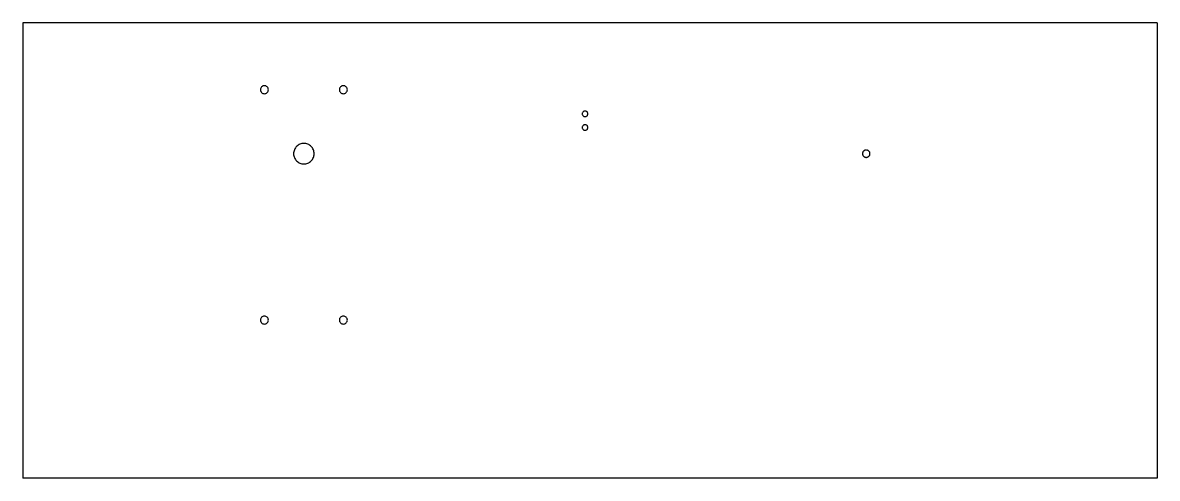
# Model space of a CAD drawing. Header units: millimetres. Extents: x 0 to 997, y -200 to 200.
import ezdxf

# ---------------------------------------------------------------- set-up
doc = ezdxf.new("R2010")
doc.units = ezdxf.units.MM

msp = doc.modelspace()

# ---------------------------------------------------------------- linework, layer by layer
at = {"color": 7, "linetype": 'Continuous', "lineweight": 25}
for p, q in [((0, 200), (0, -200)), ((997.25, 200), (0, 200)), ((997.25, 200), (997.25, -200)), ((997.25, -200), (0, -200))]:
    msp.add_line(p, q, dxfattribs=at)
for points, knots in [([(208.98, 141.39), (208.97, 141.33), (208.92, 140.88), (209, 140.29), (209.25, 139.87), (209.29, 139.79)], [0, 0, 0, 0, 0.117999, 0.828381, 1, 1, 1, 1]), ([(208.94, 141.2), (208.94, 141.66), (209.04, 142.12), (209.39, 142.96), (209.65, 143.35), (210.3, 144), (210.69, 144.26), (211.53, 144.61), (212.45, 144.79), (213.37, 144.61), (214.22, 144.26), (214.61, 144), (215.26, 143.35), (215.52, 142.96), (215.87, 142.12), (216.05, 141.2), (215.87, 140.28), (215.52, 139.44), (215.26, 139.05), (214.61, 138.4), (214.22, 138.14), (213.37, 137.79), (212.45, 137.61), (211.53, 137.79), (210.69, 138.14), (210.3, 138.4), (209.65, 139.05), (209.39, 139.44), (209.04, 140.28), (208.94, 140.74), (208.94, 141.2)], [0, 0, 0, 0, 0.062497, 0.062503, 0.124996, 0.125004, 0.187497, 0.187503, 0.25, 0.312497, 0.312502, 0.374996, 0.375003, 0.437497, 0.437502, 0.5, 0.562497, 0.562503, 0.624996, 0.625004, 0.687498, 0.687503, 0.75, 0.812497, 0.812502, 0.874996, 0.875003, 0.937497, 0.937502, 1, 1, 1, 1]), ([(278.39, 141.55), (278.37, 141.44), (278.31, 140.93), (278.38, 140.31), (278.61, 139.91), (278.65, 139.85)], [0, 0, 0, 0, 0.2030319, 0.8791688, 1, 1, 1, 1]), ([(278.33, 141.2), (278.33, 141.66), (278.42, 142.12), (278.77, 142.96), (279.03, 143.35), (279.68, 144), (280.07, 144.26), (280.92, 144.61), (281.83, 144.79), (282.75, 144.61), (283.6, 144.26), (283.99, 144), (284.64, 143.35), (284.9, 142.96), (285.25, 142.12), (285.43, 141.2), (285.25, 140.28), (284.9, 139.44), (284.64, 139.05), (283.99, 138.4), (283.6, 138.14), (282.75, 137.79), (281.83, 137.61), (280.92, 137.79), (280.07, 138.14), (279.68, 138.4), (279.03, 139.05), (278.77, 139.44), (278.42, 140.28), (278.33, 140.74), (278.33, 141.2)], [0, 0, 0, 0, 0.062497, 0.062503, 0.124997, 0.125004, 0.187498, 0.187503, 0.25, 0.312497, 0.312502, 0.374996, 0.375003, 0.437497, 0.437503, 0.5, 0.562498, 0.562503, 0.624997, 0.625005, 0.687498, 0.687503, 0.75, 0.812497, 0.812503, 0.874996, 0.875004, 0.937497, 0.937503, 1, 1, 1, 1]), ([(494.29, 122.45), (494.61, 122.45), (494.93, 122.39), (495.52, 122.14), (495.79, 121.96), (496.25, 121.51), (496.43, 121.23), (496.68, 120.64), (496.81, 120), (496.68, 119.36), (496.43, 118.77), (496.25, 118.49), (495.79, 118.04), (495.52, 117.86), (494.93, 117.61), (494.29, 117.49), (493.64, 117.61), (493.05, 117.86), (492.78, 118.04), (492.32, 118.49), (492.14, 118.77), (491.89, 119.36), (491.77, 120), (491.89, 120.64), (492.14, 121.23), (492.32, 121.51), (492.78, 121.96), (493.05, 122.14), (493.64, 122.39), (493.96, 122.45), (494.29, 122.45)], [0, 0, 0, 0, 0.062496, 0.062502, 0.124995, 0.125003, 0.187497, 0.187502, 0.25, 0.312497, 0.312503, 0.374996, 0.375004, 0.437497, 0.437503, 0.5, 0.562497, 0.562502, 0.624995, 0.625003, 0.687497, 0.687502, 0.75, 0.812497, 0.812503, 0.874997, 0.875004, 0.937498, 0.937503, 1, 1, 1, 1]), ([(494.29, 110.45), (494.61, 110.45), (494.93, 110.39), (495.52, 110.14), (495.79, 109.96), (496.25, 109.51), (496.43, 109.23), (496.68, 108.64), (496.81, 108), (496.68, 107.36), (496.43, 106.77), (496.25, 106.49), (495.79, 106.04), (495.52, 105.86), (494.93, 105.61), (494.29, 105.49), (493.64, 105.61), (493.05, 105.86), (492.78, 106.04), (492.32, 106.49), (492.14, 106.77), (491.89, 107.36), (491.77, 108), (491.89, 108.64), (492.14, 109.23), (492.32, 109.51), (492.78, 109.96), (493.05, 110.14), (493.64, 110.39), (493.96, 110.45), (494.29, 110.45)], [0, 0, 0, 0, 0.062496, 0.062502, 0.124995, 0.125003, 0.187497, 0.187502, 0.25, 0.312497, 0.312503, 0.374996, 0.375004, 0.437497, 0.437503, 0.5, 0.562497, 0.562502, 0.624995, 0.625003, 0.687497, 0.687502, 0.75, 0.812497, 0.812503, 0.874997, 0.875004, 0.937498, 0.937503, 1, 1, 1, 1]), ([(494.29, 110.45), (494.01, 110.44), (493.64, 110.42), (493.34, 110.24), (493.26, 110.19)], [0, 0, 0, 0, 0.762394, 1, 1, 1, 1]), ([(247.15, 76), (246.56, 76), (245.38, 76.11), (243.68, 76.63), (242.1, 77.46), (240.73, 78.59), (239.59, 79.96), (238.76, 81.53), (238.23, 83.23), (238.06, 85), (238.23, 86.77), (238.75, 88.47), (239.59, 90.04), (240.72, 91.4), (242.1, 92.53), (243.67, 93.37), (245.37, 93.89), (247.14, 94.06), (248.91, 93.89), (250.61, 93.37), (252.18, 92.54), (253.56, 91.41), (254.69, 90.04), (255.53, 88.47), (256.05, 86.77), (256.22, 85), (256.05, 83.23), (255.53, 81.53), (254.7, 79.96), (253.56, 78.6), (252.19, 77.47), (250.62, 76.63), (248.92, 76.11), (247.74, 76), (247.15, 76)], [0, 0, 0, 0, 0.031246, 0.062501, 0.09375, 0.125001, 0.156258, 0.187501, 0.218753, 0.25, 0.281235, 0.312499, 0.343727, 0.374999, 0.406236, 0.4375, 0.468743, 0.5, 0.531241, 0.5625, 0.593745, 0.625001, 0.656254, 0.687501, 0.718751, 0.75, 0.781241, 0.812499, 0.843736, 0.874999, 0.906235, 0.937499, 0.968742, 1, 1, 1, 1]), ([(741.43, 88.25), (741.64, 88.25), (742.07, 88.21), (742.68, 88.02), (743.25, 87.72), (743.75, 87.31), (744.15, 86.82), (744.46, 86.25), (744.64, 85.64), (744.71, 85), (744.64, 84.36), (744.46, 83.75), (744.15, 83.18), (743.74, 82.69), (743.25, 82.28), (742.68, 81.98), (742.07, 81.79), (741.43, 81.73), (740.79, 81.79), (740.17, 81.98), (739.61, 82.28), (739.11, 82.69), (738.7, 83.18), (738.4, 83.75), (738.21, 84.36), (738.15, 85), (738.21, 85.64), (738.4, 86.25), (738.7, 86.82), (739.11, 87.31), (739.61, 87.72), (740.18, 88.02), (740.79, 88.21), (741.22, 88.25), (741.43, 88.25)], [0, 0, 0, 0, 0.031257, 0.0625, 0.093742, 0.125, 0.156234, 0.1875, 0.218726, 0.25, 0.281223, 0.3125, 0.34373, 0.374999, 0.406236, 0.4375, 0.468734, 0.5, 0.531234, 0.5625, 0.593747, 0.625, 0.656253, 0.687501, 0.718738, 0.75, 0.781223, 0.812499, 0.843719, 0.874999, 0.906223, 0.937499, 0.968746, 1, 1, 1, 1]), ([(208.94, -61.1), (208.94, -60.64), (209.04, -60.18), (209.39, -59.34), (209.65, -58.95), (210.3, -58.3), (210.69, -58.04), (211.53, -57.69), (212.45, -57.51), (213.37, -57.69), (214.22, -58.04), (214.61, -58.3), (215.26, -58.95), (215.52, -59.34), (215.87, -60.18), (216.05, -61.1), (215.87, -62.02), (215.52, -62.86), (215.26, -63.25), (214.61, -63.9), (214.22, -64.16), (213.37, -64.51), (212.45, -64.69), (211.53, -64.51), (210.69, -64.16), (210.3, -63.9), (209.65, -63.25), (209.39, -62.86), (209.04, -62.02), (208.94, -61.56), (208.94, -61.1)], [0, 0, 0, 0, 0.062497, 0.062503, 0.124996, 0.125004, 0.187497, 0.187503, 0.25, 0.312497, 0.312502, 0.374996, 0.375003, 0.437497, 0.437502, 0.5, 0.562497, 0.562503, 0.624996, 0.625004, 0.687498, 0.687503, 0.75, 0.812497, 0.812502, 0.874996, 0.875003, 0.937497, 0.937502, 1, 1, 1, 1]), ([(278.33, -61.1), (278.33, -60.64), (278.42, -60.18), (278.77, -59.34), (279.03, -58.95), (279.68, -58.3), (280.07, -58.04), (280.92, -57.69), (281.83, -57.51), (282.75, -57.69), (283.6, -58.04), (283.99, -58.3), (284.64, -58.95), (284.9, -59.34), (285.25, -60.18), (285.43, -61.1), (285.25, -62.02), (284.9, -62.86), (284.64, -63.25), (283.99, -63.9), (283.6, -64.16), (282.75, -64.51), (281.83, -64.69), (280.92, -64.51), (280.07, -64.16), (279.68, -63.9), (279.03, -63.25), (278.77, -62.86), (278.42, -62.02), (278.33, -61.56), (278.33, -61.1)], [0, 0, 0, 0, 0.062497, 0.062503, 0.124997, 0.125004, 0.187498, 0.187503, 0.25, 0.312497, 0.312502, 0.374996, 0.375003, 0.437497, 0.437503, 0.5, 0.562498, 0.562503, 0.624997, 0.625005, 0.687498, 0.687503, 0.75, 0.812497, 0.812503, 0.874996, 0.875004, 0.937497, 0.937503, 1, 1, 1, 1]), ([(208.98, -60.91), (208.97, -60.97), (208.92, -61.42), (209, -62.01), (209.25, -62.43), (209.29, -62.51)], [0, 0, 0, 0, 0.117999, 0.828381, 1, 1, 1, 1]), ([(278.39, -60.75), (278.37, -60.86), (278.31, -61.37), (278.38, -61.99), (278.61, -62.39), (278.65, -62.45)], [0, 0, 0, 0, 0.203032, 0.879169, 1, 1, 1, 1])]:
    msp.add_open_spline(points, degree=3, knots=knots, dxfattribs=at)

doc.saveas('drawing.dxf')
